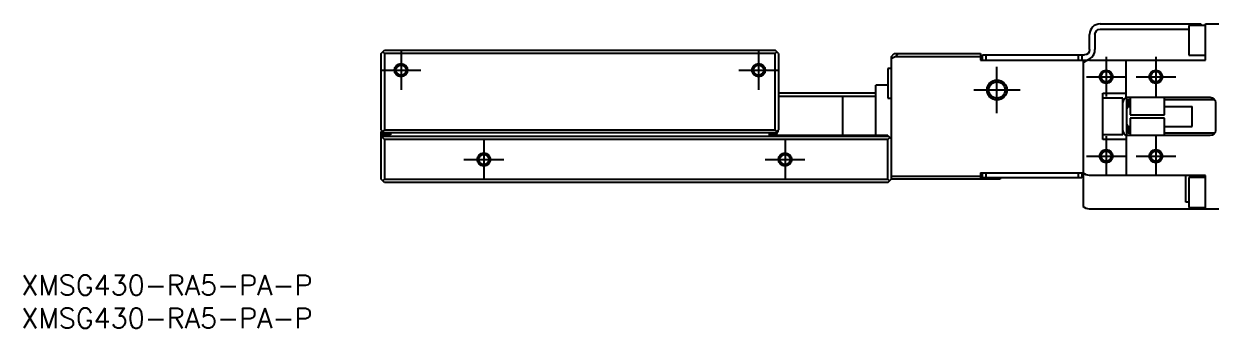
# Model space of a CAD drawing. Extents: x 0 to 600, y -8 to 203.
# Drawn here: x 0.4 to 180.6, y -8 to 38 of the extents above; entities that cross this region are included whole.
import ezdxf

# ---------------------------------------------------------------- set-up
doc = ezdxf.new("R2010")
doc.units = 0
doc.header["$LTSCALE"] = 0.5
doc.linetypes.add('CENTER', pattern=[50.8, 31.75, -6.35, 6.35, -6.35])
for name, color, linetype in [('MSM_CENTER', 1, 'CENTER'), ('MSM_CONTINUOUS', 7, 'CONTINUOUS'), ('MSM_NARROW', 5, 'CONTINUOUS'), ('MSM_PART_NUMBER', 7, 'CONTINUOUS')]:
    doc.layers.add(name, color=color, linetype=linetype)
doc.styles.get("Standard").update_dxf_attribs({"font": 'txt.shx', "height": 1, "bigfont": 'bigfont.shx'})

# ---------------------------------------------------------------- blocks, each defined once
blk = doc.blocks.new('*U2')
at = {"layer": 'MSM_PART_NUMBER'}
blk.add_text('XMSG430-RA5-PA-P', height=3, dxfattribs=at).set_placement((0, -3))
blk = doc.blocks.new('*U3')
at = {"layer": 'MSM_PART_NUMBER'}
blk.add_text('XMSG430-RA5-PA-P', height=3, dxfattribs=at).set_placement((0, -8))

msp = doc.modelspace()

# ---------------------------------------------------------------- linework, layer by layer
at = {"layer": 'MSM_CENTER'}
for p, q in [((57.35, 34), (57.35, 28)), ((111.35, 34), (111.35, 28)), ((163.85, 33), (163.85, 27)), ((171.35, 33), (171.35, 27)), ((54.35, 31), (60.35, 31)), ((108.35, 31), (114.35, 31)), ((147.35, 24.5), (147.35, 31.5)), ((160.85, 30), (166.85, 30)), ((168.35, 30), (174.35, 30)), ((143.85, 28), (150.85, 28)), ((69.85, 20.5), (69.85, 14.5)), ((115.35, 20.5), (115.35, 14.5)), ((163.85, 21), (163.85, 15)), ((171.35, 21), (171.35, 15)), ((66.85, 17.5), (72.85, 17.5)), ((112.35, 17.5), (118.35, 17.5)), ((160.85, 18), (166.85, 18)), ((168.35, 18), (174.35, 18))]:
    msp.add_line(p, q, dxfattribs=at)
at = {"layer": 'MSM_CONTINUOUS'}
for p, q in [((162.95, 38), (178.15, 38)), ((177.65, 37.75), (177.65, 38)), ((178.15, 38), (178.15, 37.75)), ((178.85, 32.5), (178.85, 38)), ((178.85, 38), (180.85, 38)), ((161.35, 34.1), (161.35, 36.4)), ((162.15, 36.4), (162.15, 34.1)), ((162.95, 37.2), (176.35, 37.2)), ((176.35, 37.75), (176.35, 33.25)), ((178.85, 37.75), (176.35, 37.75)), ((54.35, 33.5), (54.85, 34)), ((54.35, 22), (54.35, 33.5)), ((54.6, 33.75), (54.85, 33.5)), ((54.85, 34), (113.85, 34)), ((113.85, 33.5), (54.85, 33.5)), ((54.85, 33.5), (54.85, 22)), ((114.35, 33.5), (113.85, 34)), ((113.85, 33.5), (114.1, 33.75)), ((113.85, 22), (113.85, 33.5)), ((114.35, 33.5), (114.35, 22)), ((131.35, 33), (131.85, 33.5)), ((131.96, 33), (131.35, 32.69)), ((131.35, 33), (131.35, 14.5)), ((131.85, 33.5), (144.85, 33.5)), ((132.46, 33.5), (131.96, 33)), ((144.85, 33), (131.96, 33)), ((144.85, 33.5), (144.85, 32.5)), ((144.85, 32.5), (160.55, 32.5)), ((145.15, 32.5), (145.15, 33.3)), ((145.15, 33.3), (160.55, 33.3)), ((145.65, 33.3), (145.65, 32.5)), ((159.65, 32.5), (159.65, 33.3)), ((160.15, 33.3), (160.15, 32.5)), ((160.35, 32.5), (160.35, 15.5)), ((161.35, 32.5), (178.85, 32.5)), ((166.85, 26.87), (166.85, 32.5)), ((176.35, 33.25), (178.85, 33.25)), ((130.85, 31.25), (130.85, 26.75)), ((131.35, 31.25), (130.85, 31.25)), ((129.05, 27.5), (114.35, 27.5)), ((129.05, 21.1), (129.05, 28.75)), ((130.85, 28.75), (129.05, 28.75)), ((163.35, 27.5), (166.85, 27.5)), ((163.35, 20.5), (163.35, 27.5)), ((129.05, 27), (114.35, 27)), ((124.05, 21.1), (124.05, 27)), ((130.85, 26.75), (131.35, 26.75)), ((166.35, 26.75), (163.35, 26.75)), ((166.35, 21.25), (166.35, 26.75)), ((166.85, 26.87), (166.94, 26.87)), ((166.86, 26.85), (166.94, 26.87)), ((166.95, 21.12), (166.95, 26.88)), ((167.15, 26.5), (166.95, 26.3)), ((166.95, 25.13), (167.15, 25.5)), ((167.15, 26.9), (179.55, 26.9)), ((167.15, 26.5), (167.15, 25.5)), ((167.45, 26.5), (167.15, 26.5)), ((167.15, 25.5), (167.45, 25.5)), ((167.45, 26.9), (167.45, 24.25)), ((172.65, 24.25), (172.65, 26.9)), ((180.24, 26.5), (172.65, 26.5)), ((172.65, 25.5), (176.85, 25.5)), ((176.85, 22.5), (176.85, 25.5)), ((180.35, 26.1), (180.35, 21.9)), ((167.45, 24.25), (172.65, 24.25)), ((167.45, 23.75), (167.45, 21.1)), ((172.65, 23.75), (167.45, 23.75)), ((172.65, 21.1), (172.65, 23.75)), ((54.85, 21.5), (54.35, 22)), ((54.35, 21.7), (54.45, 21.8)), ((54.35, 14.5), (54.35, 21.7)), ((54.45, 21.7), (54.45, 21.9)), ((54.85, 22), (54.6, 21.75)), ((54.85, 22), (113.85, 22)), ((114.1, 21.75), (113.85, 22)), ((114.35, 22), (113.85, 21.5)), ((114.25, 21.9), (114.25, 21.7)), ((167.15, 22.5), (166.95, 22.87)), ((166.95, 21.7), (167.15, 21.5)), ((167.15, 22.5), (167.15, 21.5)), ((167.15, 22.5), (167.45, 22.5)), ((172.65, 22.5), (176.85, 22.5)), ((54.35, 21.2), (55.75, 21.2)), ((54.35, 21), (54.85, 20.5)), ((54.35, 21), (130.95, 21)), ((54.75, 21.4), (55.45, 21.4)), ((113.85, 21.5), (54.85, 21.5)), ((130.85, 20.5), (54.85, 20.5)), ((54.85, 20.5), (54.85, 14.5)), ((55.75, 21.5), (55.75, 21.2)), ((112.95, 21.5), (112.95, 21.1)), ((130.85, 21.1), (112.95, 21.1)), ((113.25, 21.4), (113.95, 21.4)), ((130.85, 21.1), (131.35, 20.6)), ((130.85, 20.5), (131.15, 20.8)), ((130.85, 14.5), (130.85, 20.5)), ((163.35, 21.25), (166.35, 21.25)), ((166.85, 20.5), (163.35, 20.5)), ((166.85, 21.13), (166.85, 15.1)), ((166.85, 21.13), (166.94, 21.13)), ((166.94, 21.13), (166.86, 21.16)), ((167.15, 21.5), (167.45, 21.5)), ((179.55, 21.1), (167.15, 21.1)), ((172.65, 21.5), (180.24, 21.5)), ((54.85, 14), (54.35, 14.5)), ((54.85, 14.5), (54.6, 14.25)), ((54.85, 14.5), (130.85, 14.5)), ((131.1, 14.25), (130.85, 14.5)), ((130.85, 14), (131.35, 14.5)), ((131.35, 15), (144.85, 15)), ((147.85, 14.5), (131.35, 14.5)), ((144.85, 15.5), (160.35, 15.5)), ((144.85, 15.5), (144.85, 14.5)), ((145.15, 14.7), (145.15, 15.5)), ((160.15, 14.7), (145.15, 14.7)), ((145.65, 15.5), (145.65, 14.7)), ((147.85, 14.7), (147.85, 14.5)), ((159.65, 14.7), (159.65, 15.5)), ((160.15, 15.5), (160.15, 14.7)), ((160.35, 15.48), (160.35, 10.38)), ((178.85, 15.1), (161.35, 15.1)), ((175.85, 11.05), (175.85, 15.1)), ((176.35, 14.75), (176.35, 10.25)), ((178.85, 14.75), (176.35, 14.75)), ((178.85, 10), (178.85, 15.1)), ((130.85, 14), (54.85, 14)), ((176.35, 11.05), (175.85, 11.05)), ((180.85, 10), (161.35, 10)), ((176.35, 10.25), (178.85, 10.25))]:
    msp.add_line(p, q, dxfattribs=at)
for centre, radius in [((57.35, 31), 0.783), ((111.35, 31), 0.783), ((163.85, 30), 0.783), ((171.35, 30), 0.783), ((147.35, 28), 1.23), ((69.85, 17.5), 0.783), ((115.35, 17.5), 0.783), ((163.85, 18), 0.783), ((171.35, 18), 0.783)]:
    msp.add_circle(centre, radius, dxfattribs=at)
for centre, radius, start, end in [((162.95, 36.4), 1.6, 90, 180), ((161.35, 31), 1.5, 90, 131.8103), ((160.55, 34.1), 1.6, 270, 0), ((167.15, 26.1), 0.8, 111.0178, 180.0007), ((54.75, 21.7), 0.3, 180, 270), ((113.95, 21.7), 0.3, 270, 0), ((167.15, 21.9), 0.8, 179.9993, 248.456), ((55.45, 21.7), 0.3, 270, 318.1897), ((113.25, 21.7), 0.3, 221.8103, 270)]:
    msp.add_arc(centre, radius, start, end, dxfattribs=at)
at = {"layer": 'MSM_CONTINUOUS', "extrusion": (0, 0, -1)}
for centre, radius, start, end in [((-162.95, 36.4), 0.8, 0, 90), ((-160.55, 34.1), 0.8, 180, 270), ((-167.15, 26.1), 0.8, 74.8734, 90), ((-179.55, 26.1), 0.8, 90, 180), ((-179.55, 21.9), 0.8, 180, 270), ((-167.15, 21.9), 0.8, 270, 285.1266), ((-161.35, 16.6), 1.5, 270, 311.8103), ((-161.35, 11.5), 1.5, 270, 311.8103)]:
    msp.add_arc(centre, radius, start, end, dxfattribs=at)
at = {"layer": 'MSM_NARROW'}
for centre, radius in [((57.35, 31), 1), ((111.35, 31), 1), ((163.85, 30), 1), ((171.35, 30), 1), ((147.35, 28), 1.5), ((69.85, 17.5), 1), ((115.35, 17.5), 1), ((163.85, 18), 1), ((171.35, 18), 1)]:
    msp.add_circle(centre, radius, dxfattribs=at)

# ---------------------------------------------------------------- block references
at = {"layer": 'MSM_CONTINUOUS'}
for name in ['*U2', '*U3']:
    msp.add_blockref(name, (0, 0), dxfattribs=at)

doc.saveas('drawing.dxf')
